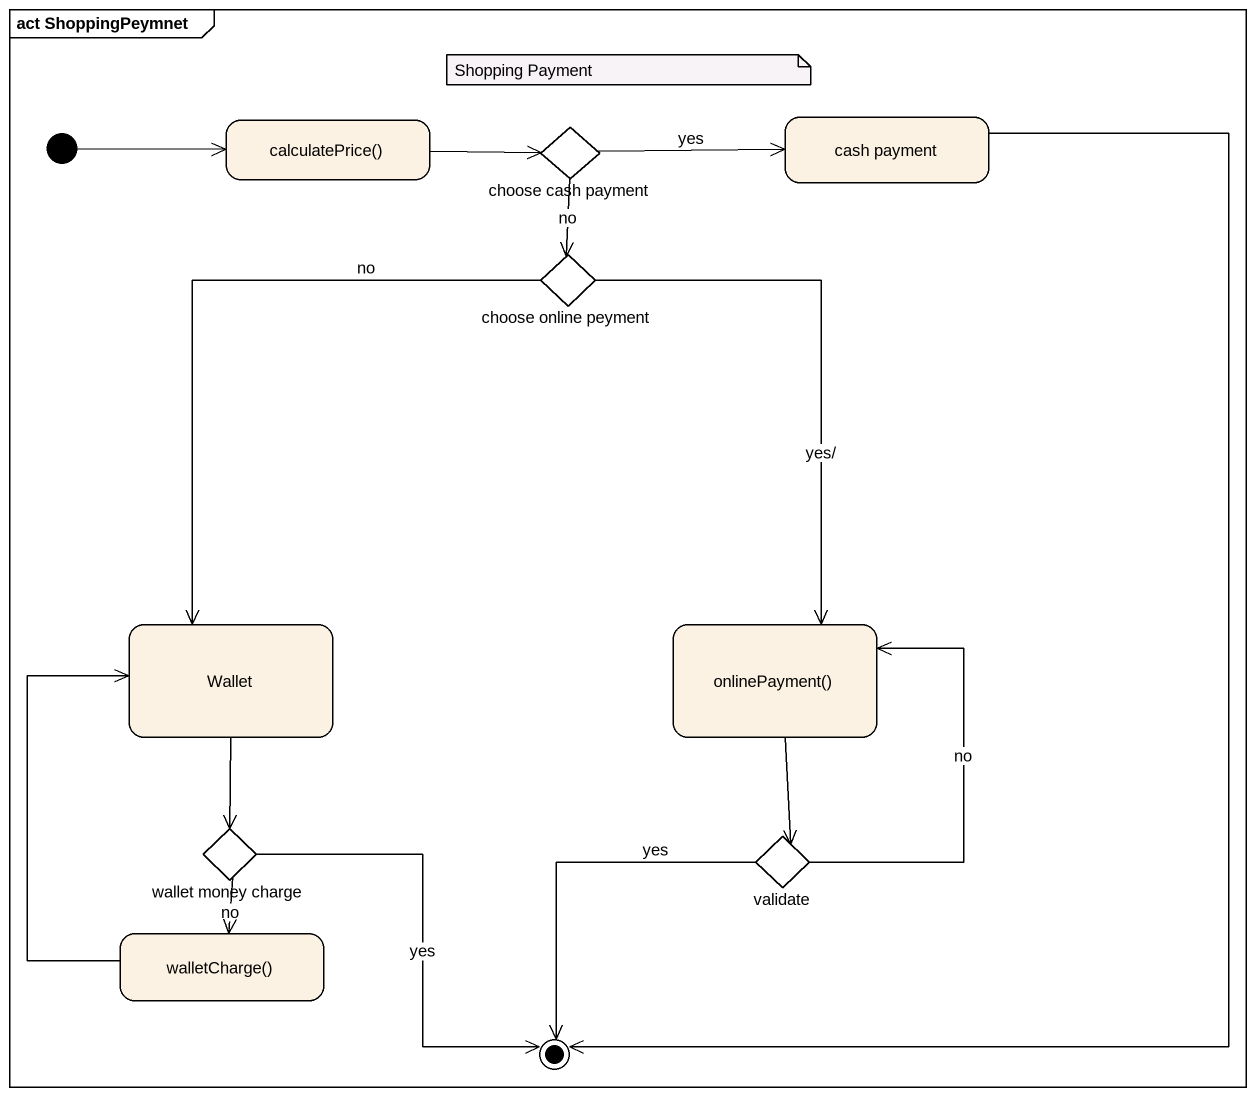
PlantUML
@startuml
mainframe act ShoppingPeymnet
hide empty description
state "calculatePrice()" as calculatePrice
state "choose cash payment" as choose_cash_payment <<choice>>
state "cash payment" as cash_payment
state "choose online peyment" as choose_online_peyment <<choice>>
state Wallet
state "onlinePayment()" as onlinePayment
state "wallet money charge" as wallet_money_charge <<choice>>
state validate <<choice>>
state "walletCharge()" as walletCharge
[*] -right-> calculatePrice
calculatePrice -right-> choose_cash_payment
choose_cash_payment -right-> cash_payment : yes
choose_cash_payment --> choose_online_peyment : no
choose_online_peyment --> Wallet : no
choose_online_peyment --> onlinePayment : yes/
Wallet --> wallet_money_charge
onlinePayment --> validate
wallet_money_charge --> walletCharge : no
validate -up-> onlinePayment : no
walletCharge -up-> Wallet
cash_payment --> [*]
wallet_money_charge --> [*] : yes
validate --> [*] : yes
note as N1
  Shopping Payment
end note
@enduml
